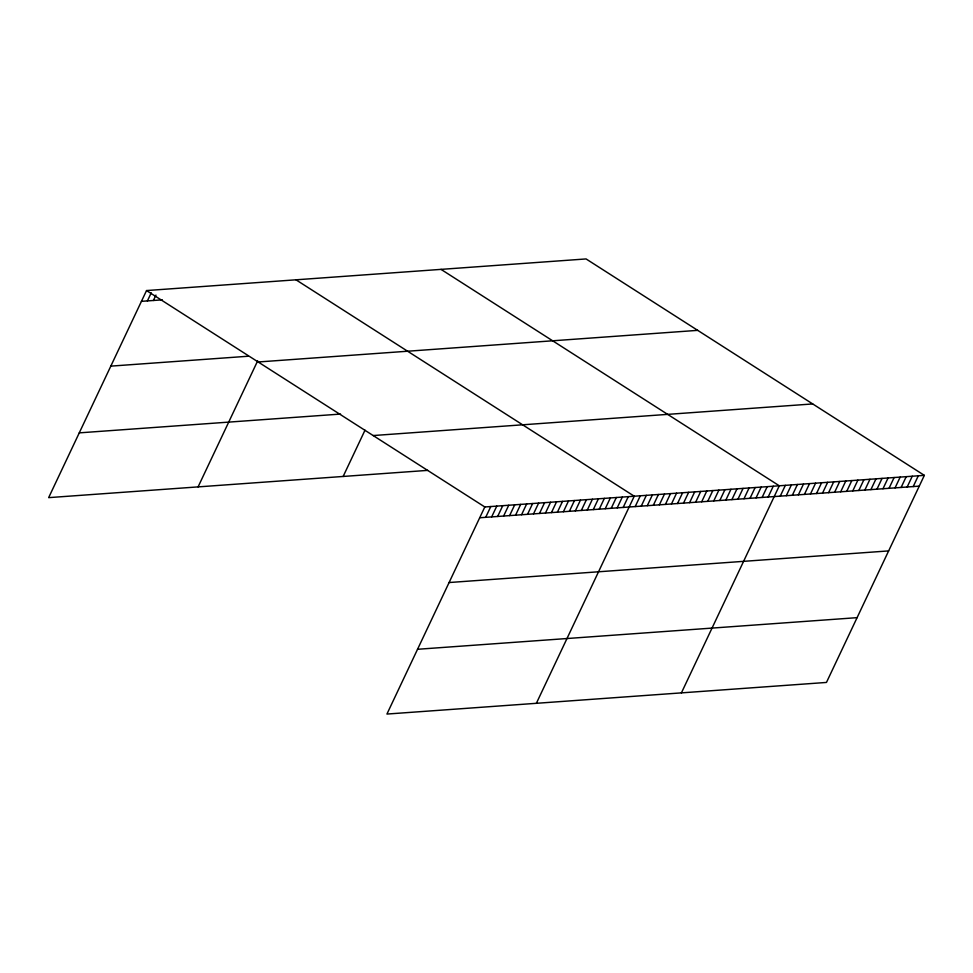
<?xml version="1.0" encoding="UTF-8"?>
<svg xmlns="http://www.w3.org/2000/svg" width="973" height="973" viewBox="0 0 973 973"><rect width="100%" height="100%" fill="white"/><g stroke="black" fill="none" stroke-linecap="round" stroke-linejoin="round"><path stroke-width="1.46" d="M924.35 475.359L484.809 506.969L386.926 714.06L826.466 682.438L924.35 475.359L586.074 258.94L146.534 290.562L48.65 497.641L427.755 470.373M147.422 300.912L151.241 292.824M153.393 300.487L155.948 295.087M198.091 486.889L257.687 360.825M343.141 476.466L365.009 430.188M485.697 517.332L490.793 506.544M491.669 516.894L496.765 506.118M497.653 516.468L502.749 505.68M503.625 516.031L508.721 505.255M509.609 515.605L514.705 504.829M515.581 515.179L520.677 504.391M521.552 514.741L526.661 503.965M527.536 514.316L532.632 503.528M533.508 513.89L538.616 503.102M539.492 513.452L544.588 502.676M545.464 513.026L550.572 502.238M551.448 512.601L556.544 501.813M557.42 512.163L562.528 501.387M563.403 511.737L568.5 500.949M569.375 511.311L574.484 500.523M575.359 510.874L580.455 500.098M581.331 510.448L586.427 499.66M587.315 510.022L592.411 499.234M593.287 509.584L598.383 498.808M599.271 509.159L604.367 498.371M605.242 508.721L610.339 497.945M611.226 508.295L616.323 497.507M617.198 507.87L622.294 497.081M623.182 507.432L628.278 496.656M536.366 703.309L634.25 496.218L295.987 279.81M635.199 506.568L640.295 495.792M641.243 506.142L646.34 495.354M647.288 505.705L652.384 494.916M653.333 505.267L658.429 494.479M659.378 504.829L664.474 494.053M665.423 504.403L670.519 493.615M671.467 503.965L676.563 493.177M677.512 503.528L682.608 492.739M683.545 503.09L688.653 492.314M689.589 502.664L694.686 491.876M695.634 502.226L700.73 491.438M701.679 501.788L706.775 491M707.724 501.35L712.82 490.574M713.768 500.925L718.865 490.137M719.813 500.487L724.909 489.699M725.858 500.049L730.954 489.273M731.903 499.611L736.999 488.835M737.948 499.185L743.044 488.397M743.992 498.748L749.088 487.959M750.025 498.31L755.133 487.534M756.07 497.872L761.166 487.096M762.114 497.446L767.211 486.658M768.159 497.008L773.255 486.22M681.416 692.873L779.3 485.795L441.024 269.375M780.249 496.133L785.345 485.357M786.293 495.707L791.39 484.919M792.338 495.269L797.434 484.481M798.383 494.831L803.479 484.055M804.428 494.393L809.524 483.617M810.473 493.968L815.569 483.18M816.505 493.53L821.613 482.742M822.55 493.092L827.646 482.316M828.595 492.654L833.691 481.878M834.639 492.229L839.735 481.44M840.684 491.791L845.78 481.003M846.729 491.353L851.825 480.577M852.774 490.927L857.87 480.139M858.818 490.489L863.915 479.701M864.863 490.051L869.959 479.263M870.908 489.614L876.004 478.838M876.953 489.188L882.049 478.4M882.985 488.75L888.094 477.962M889.03 488.312L894.126 477.524M895.075 487.874L900.171 477.098M901.12 487.449L906.216 476.661M907.164 487.011L912.26 476.223M913.209 486.573L918.305 475.785M141.438 301.338L162.357 299.842M110.825 366.128L248.31 356.227M258.173 361.98L697.702 330.358M79.275 432.863L340.526 414.072M373.182 435.551L812.723 403.941M479.713 517.758L919.254 486.135M449.088 582.535L888.629 550.913M417.539 649.283L857.079 617.66M146.534 290.562L484.809 506.969"/></g></svg>
